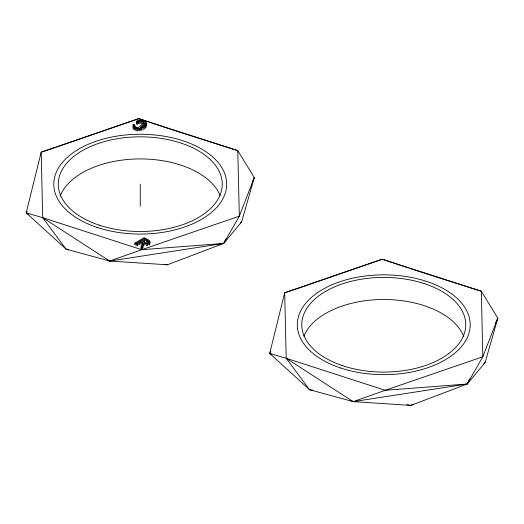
<?xml version="1.0" encoding="UTF-8"?>
<svg xmlns="http://www.w3.org/2000/svg" width="524" height="524" viewBox="0 0 524 524"><rect width="100%" height="100%" fill="white"/><g stroke="black" fill="none" stroke-linecap="round" stroke-linejoin="round"><path stroke-width="0.79" d="M134.832 244.715L134.819 243.103L144.185 237.693L148.436 239.861L149.759 241.197L149.884 242.337C146.072 246.306 142.233 239.232 142.358 248.356M133.109 127.103L133.397 124.345C135.159 124.653 135.539 128.498 138.598 127.679L144.27 122.007C142.98 119.38 136.397 122.629 137.183 120.717C141.087 119.02 148.017 120.677 146.137 126.251M271.124 354.257L269.709 353.438L284.689 292.739L382.245 259.216L481.307 291.226L497.8 318.153L485.126 362.529L467.244 384L410.914 405.373L353.196 401.639L309.54 389.692L269.709 353.438L270.738 351.224M145.901 127.856L146.137 123.572M241.623 221.94L254.291 177.571L237.798 150.643L138.736 118.627L41.186 152.15L26.2 212.855L66.037 249.103L109.686 261.057L167.411 264.784L223.735 243.411L241.623 221.94L240.221 222.746M141.1 248.9L141.1 246.896L142.561 242.481L141.984 242.147L137.661 244.643L134.819 243.103M26.888 211.375L26.2 212.855L28.322 214.08M225.792 238.977L223.735 243.411L109.686 261.057L107.564 259.832M252.234 182.005L254.291 177.571L239.311 216.176L223.735 243.411L141.755 249.706L109.686 261.057L42.693 217.689L26.2 212.855L26.993 211.46M469.642 378.819L467.244 384L353.196 401.639L351.073 400.415M495.396 323.334L497.8 318.153L482.814 356.765L467.244 384L385.264 390.288L353.196 401.639L286.202 358.278L269.709 353.438M133.109 125.098C135.035 130.332 143.714 128.924 145.901 124.509M144.807 125.184L144.807 123.173L140.38 127.437C142.41 126.854 144.86 125.406 144.794 123.022M144.401 238.61L136.384 243.234L137.301 243.765L145.318 239.134L144.401 238.61L144.401 239.946M146.255 239.678L142.921 241.603L146.51 242.959L148.508 242.291L148.279 241.106L146.255 239.678L146.255 241.014M141.1 246.896L142.358 247.02M413.017 404.161L410.914 405.373L406.893 404.751M483.731 363.335L485.126 362.529M56.756 147.008L138.736 118.627L170.045 129.114M301.038 287.329L382.245 259.216L408.203 267.908M56.016 147.257L41.186 152.15L42.693 217.689L66.037 249.103L68.448 249.476M300.265 287.597L284.689 292.739L286.202 358.278L309.54 389.692L312.762 390.19M164.995 264.41L167.411 264.784M170.804 129.369L237.798 150.643L239.311 216.176L141.755 249.706L42.693 217.689M414.314 269.952L481.307 291.226L482.814 356.765L385.264 390.288L286.202 358.278M409.729 268.419L413.547 269.696M149.923 241.643L149.884 244.348M149.759 241.197L149.759 242.533M149.432 242.933L149.432 244.944M148.561 243.437L148.561 244.774M148.508 241.466L148.508 242.802M148.279 241.106L148.279 242.442M147.532 243.693L147.532 245.704M147.421 240.365L147.421 241.702M146.753 239.966L146.753 241.97M146.334 243.719L146.334 245.73M146.124 122.989L146.124 124.994M145.973 122.439L145.973 124.443M145.331 125.465L145.331 128.144M145.128 243.536L145.128 244.878M144.591 240.64L144.591 242.651M144.316 126.481L144.316 129.159M143.897 243.149L143.897 245.16M143.72 243.084L143.72 245.763M143.576 121.522L143.576 123.526M143.163 127.247L143.163 129.926M143.052 245.029L143.052 247.701M142.823 121.227L142.823 123.238M142.594 125.223L142.594 127.234M142.273 242.317L142.273 243.653M141.88 127.83L141.88 130.509M141.984 242.147L141.984 244.158M141.984 247.236L141.984 248.573M141.585 120.965L141.585 123.644M141.519 247.236L141.519 248.573M141.303 247.145L141.303 248.481M140.995 128.118L140.995 130.129M140.399 240.916L140.399 242.258M140.275 120.913L140.275 123.592M140.249 184.166L140.249 206.26M140.039 128.321L140.039 131M139.823 243.391L139.823 244.734M139.22 121.024L139.22 123.703M139.161 128.426L139.161 130.437M138.526 121.168L138.526 123.179M138.297 128.439L138.297 130.45M137.858 121.391L137.858 124.07M137.661 244.643L137.661 245.979M137.465 128.367L137.465 131.046M137.399 121.496L137.399 124.168M137 121.444L137 124.123M137.065 244.669L137.065 246.005M136.784 121.345L136.784 124.024M136.725 120.959L136.659 123.166M136.653 128.203L136.653 130.882M135.919 244.04L135.919 245.376M135.526 127.817L135.526 130.496M134.465 124.784L134.465 126.788M134.485 127.221L134.485 129.9M133.934 126.756L133.934 129.435M133.496 126.225L133.496 128.904M133.155 124.555L133.22 128.341M303.907 336.087A81.993 47.337 0 0 1 384.42 299.505A81.993 47.337 0 0 1 463.891 336.84M60.109 196.251A81.993 47.337 0 0 1 139.581 158.923A81.993 47.337 0 0 1 220.093 195.498M342.755 365.745A81.993 47.337 0 0 0 465.744 324.749A81.993 47.337 0 0 0 342.755 283.759A81.993 47.337 0 0 0 342.755 365.745M340.534 367.972A86.44 49.904 0 0 0 470.192 324.749A86.44 49.904 0 0 0 340.534 281.532A86.44 49.904 0 0 0 340.534 367.972M97.025 227.383A86.44 49.904 0 0 0 226.689 184.166A86.44 49.904 0 0 0 97.025 140.943A86.44 49.904 0 0 0 97.025 227.383M99.252 225.163A81.993 47.337 0 0 0 222.242 184.166A81.993 47.337 0 0 0 99.252 143.17A81.993 47.337 0 0 0 99.252 225.163"/></g></svg>
